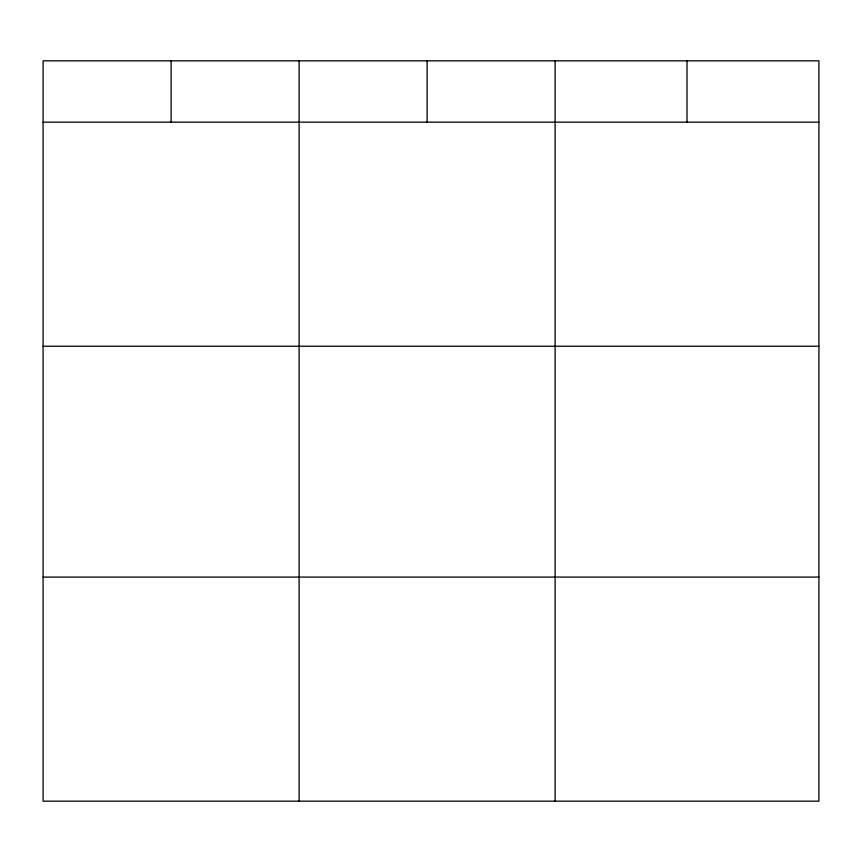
<?xml version="1.0" encoding="UTF-8"?>
<svg xmlns="http://www.w3.org/2000/svg" width="862" height="862" viewBox="0 0 862 862"><rect width="100%" height="100%" fill="white"/><g stroke="black" fill="none" stroke-linecap="round" stroke-linejoin="round"><path stroke-width="1.29" d="M818.9 122.167L818.9 801.164L43.1 801.164L43.1 60.836L818.9 60.836L818.9 122.167L43.1 122.167M43.1 346.233L818.9 346.233M43.1 577.098L818.9 577.098M687.014 60.836L687.014 122.167M555.128 60.836L555.128 801.164M427.121 60.836L427.121 122.167M299.114 60.836L299.114 801.164M171.107 60.836L171.107 122.167"/></g></svg>
